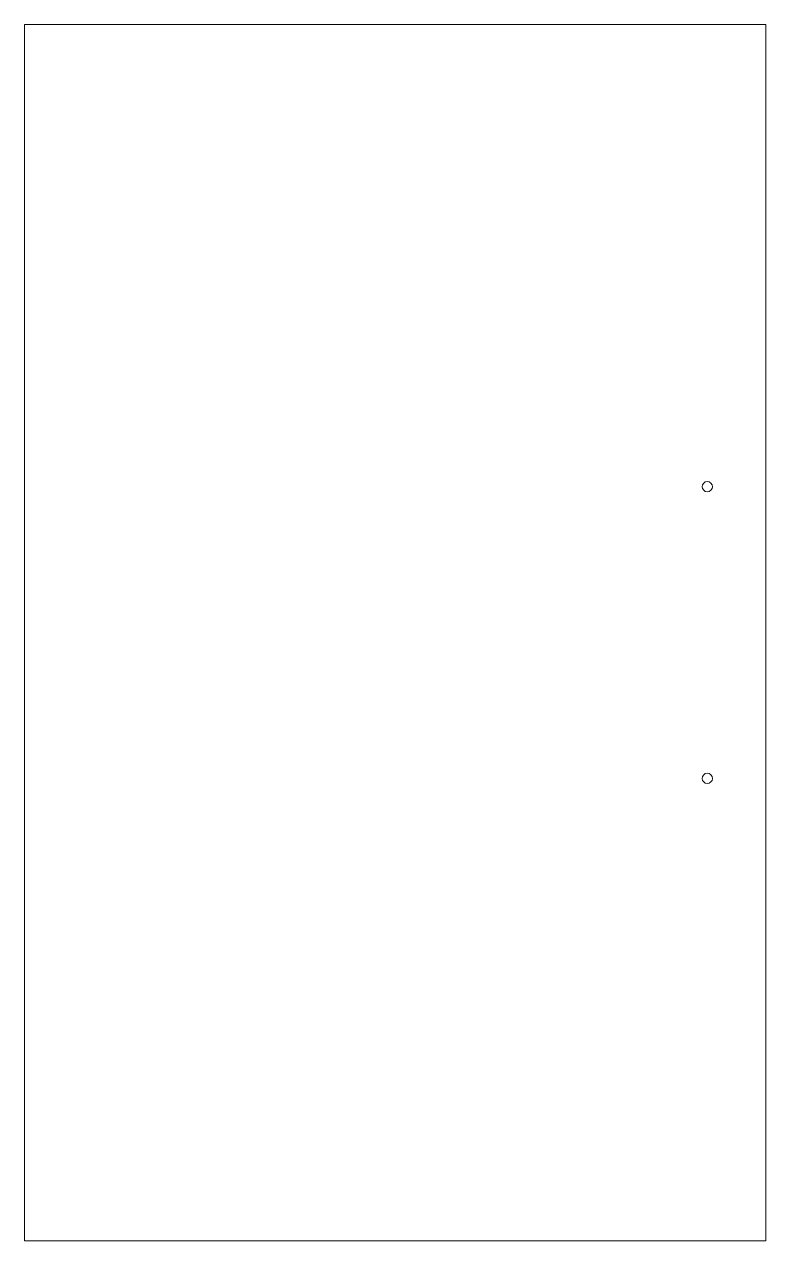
# Model space of a CAD drawing. Header units: millimetres. Extents: x 80 to 334, y -79 to 338.
import ezdxf

# ---------------------------------------------------------------- set-up
doc = ezdxf.new("R2010")
doc.units = ezdxf.units.MM

msp = doc.modelspace()

# ---------------------------------------------------------------- linework, layer by layer
at = {"color": 7, "linetype": 'Continuous', "lineweight": 15}
for p, q in [((79.61, 337.74), (79.61, -79.26)), ((333.61, 337.74), (79.61, 337.74)), ((333.61, -79.26), (333.61, 337.74)), ((79.61, -79.26), (333.61, -79.26))]:
    msp.add_line(p, q, dxfattribs=at)
for centre in [(313.61, 179.24), (313.61, 79.24)]:
    msp.add_circle(centre, 1.75, dxfattribs=at)

doc.saveas('drawing.dxf')
